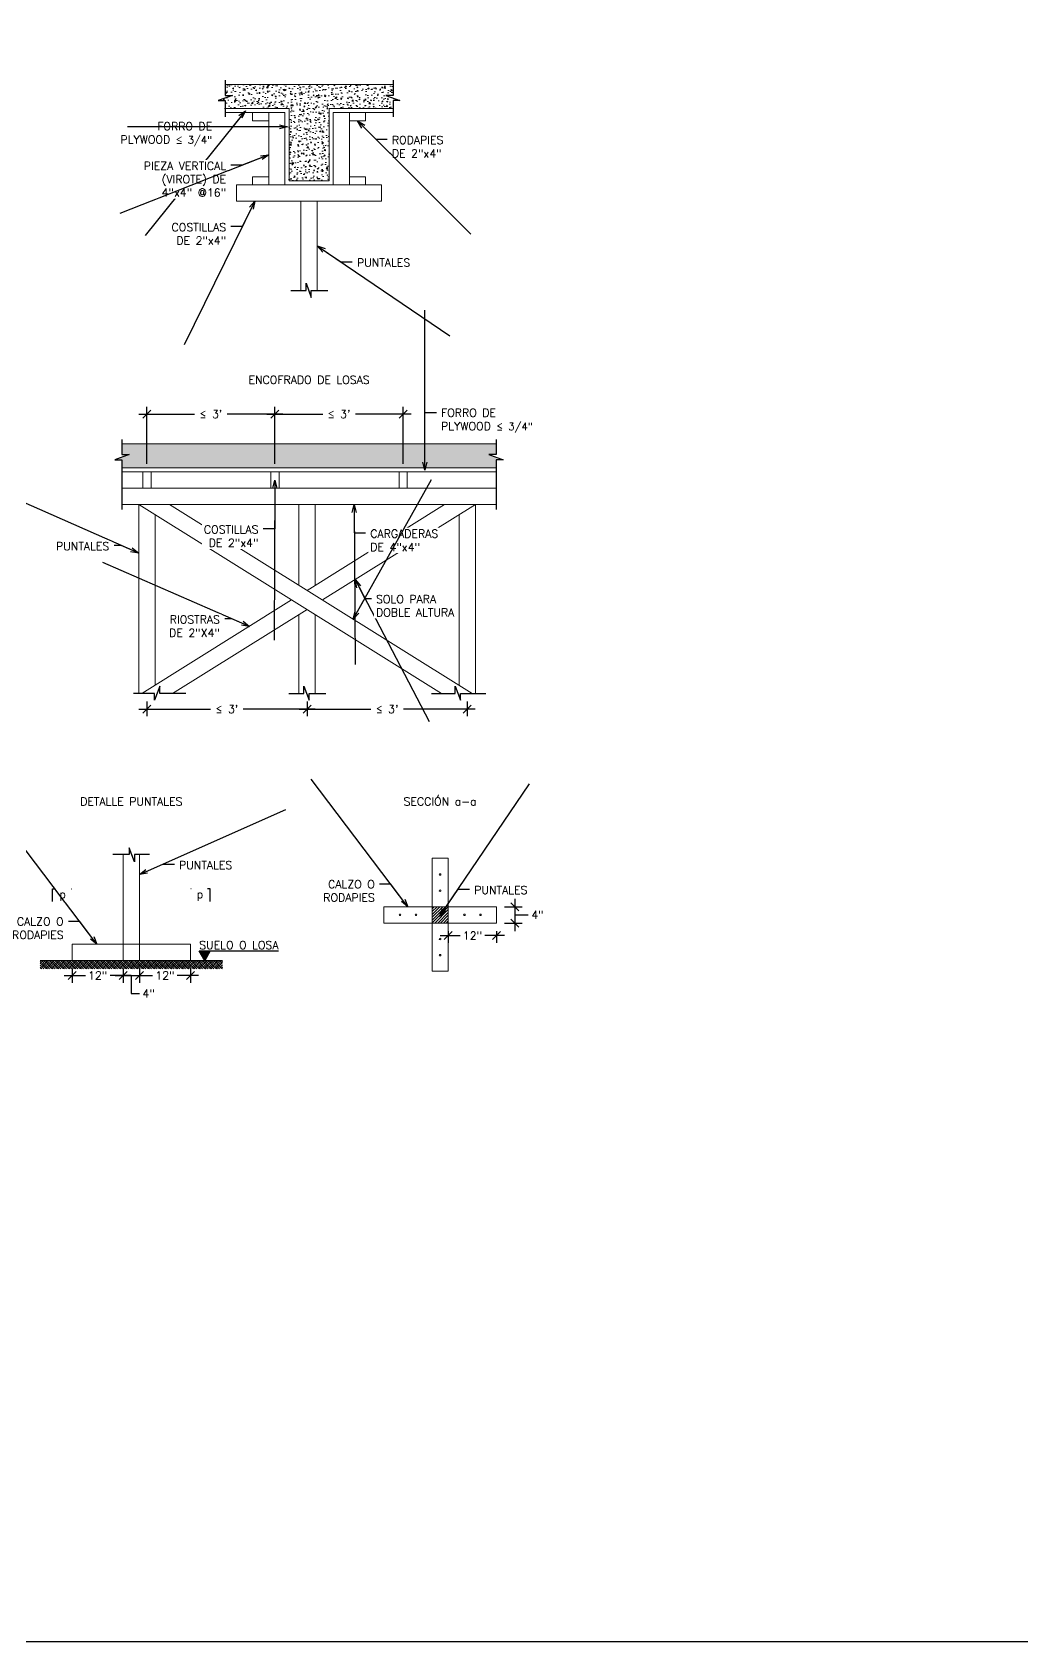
# Model space of a CAD drawing. Header units: metres. Extents: x 0 to 29, y -3 to 17.1.
# Drawn here: x 8.32 to 14.49, y -3 to 7.05 of the extents above; entities that cross this region are included whole.
import ezdxf

# ---------------------------------------------------------------- set-up
doc = ezdxf.new("R2010")
doc.units = ezdxf.units.M
doc.header["$MEASUREMENT"] = 0
doc.header["$PDMODE"] = 3
doc.header["$PDSIZE"] = -7.5
doc.layers.get('0').update_dxf_attribs({"lineweight": 0})
doc.layers.get('Defpoints').update_dxf_attribs({"lineweight": 0})
for name, color, linetype in [('COLUMNA', 7, 'Continuous'), ('DETALLE', 3, 'Continuous'), ('DIMTEXTO', 4, 'Continuous')]:
    doc.layers.add(name, color=color, linetype=linetype)
doc.layers.add('HATCH', color=8, linetype='Continuous', lineweight=0)
doc.styles.add('SIMPLEX', font='romans.shx')
doc.styles.add('SMPLEX', font='simplex.shx')
doc.dimstyles.new('DIM-25', dxfattribs={"dimscale": 0.25, "dimtxt": 0.2, "dimasz": 0.2, "dimexe": 0.18, "dimexo": 0.2, "dimgap": 0.1, "dimtad": 0, "dimtih": 1, "dimtoh": 1, "dimzin": 0, "dimdsep": 46, "dimtxsty": 'SMPLEX', "dimblk": 'OBLIQUE', "dimcen": 0.09, "dimdle": 0.2, "dimclrd": 4, "dimclre": 4, "dimclrt": 4, "dimadec": 0, "dimazin": 0, "dimtfac": 1, "dimtofl": 0, "dimtmove": 0, "dimatfit": 3, "dimldrblk": 'OPEN30', "dimfxl": 1, "dimtolj": 1, "dimtzin": 0, "dimarcsym": 0})

# ---------------------------------------------------------------- blocks, each defined once
blk = doc.blocks.new('_Oblique')
at = {"color": 0, "lineweight": -2}
blk.add_line((-0.5, -0.5), (0.5, 0.5), dxfattribs=at)
blk = doc.blocks.new('*D5')
at = {"layer": 'Defpoints', "color": 0, "transparency": 16777216}
for p in [(8.986, 1.256), (9.304, 1.256), (9.304, 1.162)]:
    blk.add_point(p, dxfattribs=at)
at = {"layer": 'DIMTEXTO', "color": 4, "lineweight": -2, "transparency": 16777216}
for p, q in [((8.936, 1.162), (9.068, 1.162)), ((8.986, 1.206), (8.986, 1.117)), ((9.354, 1.162), (9.222, 1.162)), ((9.304, 1.206), (9.304, 1.117))]:
    blk.add_line(p, q, dxfattribs=at)
at = {"layer": 'DIMTEXTO', "color": 4, "lineweight": -2, "transparency": 16777216, "xscale": 0.05, "yscale": 0.05, "zscale": 0.05, "rotation": 180}
blk.add_blockref('_Oblique', (8.986, 1.162), dxfattribs=at)
at = {"layer": 'DIMTEXTO', "color": 4, "lineweight": -2, "transparency": 16777216, "xscale": 0.05, "yscale": 0.05, "zscale": 0.05}
blk.add_blockref('_Oblique', (9.304, 1.162), dxfattribs=at)
at = {"layer": 'DIMTEXTO', "color": 4, "transparency": 16777216, "insert": (9.145, 1.162), "char_height": 0.05, "attachment_point": 5, "style": 'SMPLEX'}
blk.add_mtext('\\A1;12"', dxfattribs=at)
blk = doc.blocks.new('_Open30')
at = {"layer": 'DIMTEXTO', "color": 0, "lineweight": -2}
for p, q in [((-1, 0.27), (0, 0)), ((0, 0), (-1, -0.27)), ((0, 0), (-1, 0))]:
    blk.add_line(p, q, dxfattribs=at)
blk = doc.blocks.new('*D6')
at = {"layer": 'Defpoints', "color": 0, "transparency": 16777216}
for p in [(8.566, 1.256), (8.884, 1.256), (8.884, 1.162)]:
    blk.add_point(p, dxfattribs=at)
at = {"layer": 'DIMTEXTO', "color": 4, "lineweight": -2, "transparency": 16777216}
for p, q in [((8.516, 1.162), (8.648, 1.162)), ((8.566, 1.206), (8.566, 1.117)), ((8.934, 1.162), (8.802, 1.162)), ((8.884, 1.206), (8.884, 1.117))]:
    blk.add_line(p, q, dxfattribs=at)
at = {"layer": 'DIMTEXTO', "color": 4, "lineweight": -2, "transparency": 16777216, "xscale": 0.05, "yscale": 0.05, "zscale": 0.05, "rotation": 180}
blk.add_blockref('_Oblique', (8.566, 1.162), dxfattribs=at)
at = {"layer": 'DIMTEXTO', "color": 4, "lineweight": -2, "transparency": 16777216, "xscale": 0.05, "yscale": 0.05, "zscale": 0.05}
blk.add_blockref('_Oblique', (8.884, 1.162), dxfattribs=at)
at = {"layer": 'DIMTEXTO', "color": 4, "transparency": 16777216, "insert": (8.725, 1.162), "char_height": 0.05, "attachment_point": 5, "style": 'SMPLEX'}
blk.add_mtext('\\A1;12"', dxfattribs=at)
blk = doc.blocks.new('*D13')
at = {"layer": 'Defpoints', "color": 0, "transparency": 16777216}
for p in [(8.884, 1.256), (8.986, 1.256), (8.986, 1.162)]:
    blk.add_point(p, dxfattribs=at)
at = {"layer": 'DIMTEXTO', "color": 4, "lineweight": -2, "transparency": 16777216}
for p, q in [((8.834, 1.162), (9.036, 1.162)), ((8.884, 1.206), (8.884, 1.117)), ((8.935, 1.162), (8.935, 1.049)), ((8.986, 1.206), (8.986, 1.117)), ((8.935, 1.049), (8.985, 1.049))]:
    blk.add_line(p, q, dxfattribs=at)
at = {"layer": 'DIMTEXTO', "color": 4, "lineweight": -2, "transparency": 16777216, "xscale": 0.05, "yscale": 0.05, "zscale": 0.05, "rotation": 180}
blk.add_blockref('_Oblique', (8.884, 1.162), dxfattribs=at)
at = {"layer": 'DIMTEXTO', "color": 4, "lineweight": -2, "transparency": 16777216, "xscale": 0.05, "yscale": 0.05, "zscale": 0.05}
blk.add_blockref('_Oblique', (8.986, 1.162), dxfattribs=at)
at = {"layer": 'DIMTEXTO', "color": 4, "transparency": 16777216, "insert": (9.043, 1.049), "char_height": 0.05, "attachment_point": 5, "style": 'SMPLEX'}
blk.add_mtext('\\A1;4"', dxfattribs=at)
blk = doc.blocks.new('*D14')
at = {"layer": 'Defpoints', "color": 0, "transparency": 16777216}
for p in [(10.914, 1.49), (11.216, 1.49), (11.216, 1.411)]:
    blk.add_point(p, dxfattribs=at)
at = {"layer": 'DIMTEXTO', "color": 4, "lineweight": -2, "transparency": 16777216}
for p, q in [((10.864, 1.411), (10.988, 1.411)), ((10.914, 1.44), (10.914, 1.366)), ((11.266, 1.411), (11.142, 1.411)), ((11.216, 1.44), (11.216, 1.366))]:
    blk.add_line(p, q, dxfattribs=at)
at = {"layer": 'DIMTEXTO', "color": 4, "lineweight": -2, "transparency": 16777216, "xscale": 0.05, "yscale": 0.05, "zscale": 0.05, "rotation": 180}
blk.add_blockref('_Oblique', (10.914, 1.411), dxfattribs=at)
at = {"layer": 'DIMTEXTO', "color": 4, "lineweight": -2, "transparency": 16777216, "xscale": 0.05, "yscale": 0.05, "zscale": 0.05}
blk.add_blockref('_Oblique', (11.216, 1.411), dxfattribs=at)
at = {"layer": 'DIMTEXTO', "color": 4, "transparency": 16777216, "insert": (11.065, 1.411), "char_height": 0.05, "attachment_point": 5, "style": 'SMPLEX'}
blk.add_mtext('\\A1;12"', dxfattribs=at)
blk = doc.blocks.new('*D15')
at = {"layer": 'Defpoints', "color": 0, "transparency": 16777216}
for p in [(11.216, 1.592), (11.216, 1.49), (11.33, 1.49)]:
    blk.add_point(p, dxfattribs=at)
at = {"layer": 'DIMTEXTO', "color": 4, "lineweight": -2, "transparency": 16777216}
for p, q in [((11.33, 1.642), (11.33, 1.44)), ((11.266, 1.592), (11.375, 1.592)), ((11.33, 1.541), (11.362, 1.541)), ((11.362, 1.541), (11.412, 1.541)), ((11.266, 1.49), (11.375, 1.49))]:
    blk.add_line(p, q, dxfattribs=at)
at = {"layer": 'DIMTEXTO', "color": 4, "lineweight": -2, "transparency": 16777216, "xscale": 0.05, "yscale": 0.05, "zscale": 0.05}
for p, rotation in [((11.33, 1.592), 90), ((11.33, 1.49), 270)]:
    blk.add_blockref('_Oblique', p, dxfattribs=dict(at, rotation=rotation))
at = {"layer": 'DIMTEXTO', "color": 4, "transparency": 16777216, "insert": (11.471, 1.541), "char_height": 0.05, "attachment_point": 5, "style": 'SMPLEX'}
blk.add_mtext('\\A1;4"', dxfattribs=at)
blk = doc.blocks.new('*D7')
at = {"layer": 'Defpoints', "color": 0, "transparency": 16777216}
for p in [(9.032, 2.923), (10.032, 2.923), (10.032, 2.826)]:
    blk.add_point(p, dxfattribs=at)
at = {"layer": 'DIMTEXTO', "color": 4, "lineweight": -2, "transparency": 16777216}
for p, q in [((8.982, 2.826), (9.43, 2.826)), ((9.032, 2.873), (9.032, 2.781)), ((10.082, 2.826), (9.634, 2.826)), ((10.032, 2.873), (10.032, 2.781))]:
    blk.add_line(p, q, dxfattribs=at)
at = {"layer": 'DIMTEXTO', "color": 4, "lineweight": -2, "transparency": 16777216, "xscale": 0.05, "yscale": 0.05, "zscale": 0.05, "rotation": 180}
blk.add_blockref('_Oblique', (9.032, 2.826), dxfattribs=at)
at = {"layer": 'DIMTEXTO', "color": 4, "lineweight": -2, "transparency": 16777216, "xscale": 0.05, "yscale": 0.05, "zscale": 0.05}
blk.add_blockref('_Oblique', (10.032, 2.826), dxfattribs=at)
at = {"layer": 'DIMTEXTO', "color": 4, "transparency": 16777216, "insert": (9.532, 2.826), "char_height": 0.05, "attachment_point": 5, "style": 'SMPLEX'}
blk.add_mtext("\\A1;{\\H0.91667x;≤} 3'", dxfattribs=at)
blk = doc.blocks.new('*D8')
at = {"layer": 'Defpoints', "color": 0, "transparency": 16777216}
for p in [(10.032, 2.923), (11.032, 2.923), (10.032, 2.826)]:
    blk.add_point(p, dxfattribs=at)
at = {"layer": 'DIMTEXTO', "color": 4, "lineweight": -2, "transparency": 16777216}
for p, q in [((9.982, 2.826), (10.43, 2.826)), ((10.032, 2.873), (10.032, 2.781)), ((11.082, 2.826), (10.634, 2.826)), ((11.032, 2.873), (11.032, 2.781))]:
    blk.add_line(p, q, dxfattribs=at)
at = {"layer": 'DIMTEXTO', "color": 4, "lineweight": -2, "transparency": 16777216, "xscale": 0.05, "yscale": 0.05, "zscale": 0.05, "rotation": 180}
blk.add_blockref('_Oblique', (10.032, 2.826), dxfattribs=at)
at = {"layer": 'DIMTEXTO', "color": 4, "lineweight": -2, "transparency": 16777216, "xscale": 0.05, "yscale": 0.05, "zscale": 0.05}
blk.add_blockref('_Oblique', (11.032, 2.826), dxfattribs=at)
at = {"layer": 'DIMTEXTO', "color": 4, "transparency": 16777216, "insert": (10.532, 2.826), "char_height": 0.05, "attachment_point": 5, "style": 'SMPLEX'}
blk.add_mtext("\\A1;{\\H0.91667x;≤} 3'", dxfattribs=at)
blk = doc.blocks.new('*D16')
at = {"layer": 'Defpoints', "color": 0, "transparency": 16777216}
for p in [(9.832, 4.669), (9.032, 4.308), (9.832, 4.308)]:
    blk.add_point(p, dxfattribs=at)
at = {"layer": 'DIMTEXTO', "color": 4, "lineweight": -2, "transparency": 16777216}
for p, q in [((8.982, 4.669), (9.33, 4.669)), ((9.032, 4.358), (9.032, 4.714)), ((9.882, 4.669), (9.534, 4.669)), ((9.832, 4.358), (9.832, 4.714))]:
    blk.add_line(p, q, dxfattribs=at)
at = {"layer": 'DIMTEXTO', "color": 4, "lineweight": -2, "transparency": 16777216, "xscale": 0.05, "yscale": 0.05, "zscale": 0.05, "rotation": 180}
blk.add_blockref('_Oblique', (9.032, 4.669), dxfattribs=at)
at = {"layer": 'DIMTEXTO', "color": 4, "lineweight": -2, "transparency": 16777216, "xscale": 0.05, "yscale": 0.05, "zscale": 0.05}
blk.add_blockref('_Oblique', (9.832, 4.669), dxfattribs=at)
at = {"layer": 'DIMTEXTO', "color": 4, "transparency": 16777216, "insert": (9.432, 4.669), "char_height": 0.05, "attachment_point": 5, "style": 'SMPLEX'}
blk.add_mtext("\\A1;{\\H0.91667x;≤\\H1.0909x; 3'}", dxfattribs=at)
blk = doc.blocks.new('*D9')
at = {"layer": 'Defpoints', "color": 0, "transparency": 16777216}
for p in [(9.832, 4.669), (9.832, 4.308), (10.632, 4.308)]:
    blk.add_point(p, dxfattribs=at)
at = {"layer": 'DIMTEXTO', "color": 4, "lineweight": -2, "transparency": 16777216}
for p, q in [((9.782, 4.669), (10.13, 4.669)), ((9.832, 4.358), (9.832, 4.714)), ((10.682, 4.669), (10.334, 4.669)), ((10.632, 4.358), (10.632, 4.714))]:
    blk.add_line(p, q, dxfattribs=at)
at = {"layer": 'DIMTEXTO', "color": 4, "lineweight": -2, "transparency": 16777216, "xscale": 0.05, "yscale": 0.05, "zscale": 0.05, "rotation": 180}
blk.add_blockref('_Oblique', (9.832, 4.669), dxfattribs=at)
at = {"layer": 'DIMTEXTO', "color": 4, "lineweight": -2, "transparency": 16777216, "xscale": 0.05, "yscale": 0.05, "zscale": 0.05}
blk.add_blockref('_Oblique', (10.632, 4.669), dxfattribs=at)
at = {"layer": 'DIMTEXTO', "color": 4, "transparency": 16777216, "insert": (10.232, 4.669), "char_height": 0.05, "attachment_point": 5, "style": 'SMPLEX'}
blk.add_mtext("\\A1;{\\H0.91667x;≤\\H1.0909x; 3'}", dxfattribs=at)

msp = doc.modelspace()

# ---------------------------------------------------------------- hatches: boundary and pattern name
at = {"layer": 'HATCH'}
h = msp.add_hatch(dxfattribs=at)
h.set_pattern_fill('AR-CONC', color=256, scale=0.01)
h.set_pattern_definition([(50, (-6.835455, 2.660707), (0.07172602, -0.00627521), [0.0075, -0.0825]), (355, (-6.835455, 2.66071), (-0.01387513, 0.0752192), [0.006, -0.066]), (100.45144, (-6.82948, 2.660184), (0.05785088, 0.068944), [0.00637402, -0.0701142]), (46.1842, (-6.835455, 2.68071), (0.10672413, -0.01655193), [0.01125, -0.12375]), (96.63564, (-6.82656, 2.67933), (0.0934662, 0.09741186), [0.00956103, -0.1051714]), (351.18416, (-6.83545, 2.68071), (0.0934662, 0.09741186), [0.009, -0.099]), (21, (-6.825455, 2.675707), (0.0596907, -0.04026189), [0.0075, -0.0825]), (326, (-6.825455, 2.67571), (0.02433153, 0.072515), [0.006, -0.066]), (71.45144, (-6.82048, 2.67235), (0.08402224, 0.03225312), [0.00637402, -0.0701142]), (37.5, (-6.835455, 2.660707), (0.001215986, 0.033289385), [0, -0.0652, 0, -0.067, 0, -0.06625]), (7.5, (-6.835455, 2.660707), (0.026306954, 0.03944117), [0, -0.0382, 0, -0.0637, 0, -0.02525]), (327.5, (-6.857755, 2.660707), (0.053382244, -0.002255487), [0, -0.025, 0, -0.078, 0, -0.1035]), (317.5, (-6.867755, 2.660707), (0.05831862, 0.0100105), [0, -0.0325, 0, -0.0518, 0, -0.0735])])
h.paths.add_polyline_path([(9.52, 6.727), (9.52, 6.66), (9.566, 6.66), (9.478, 6.628), (9.52, 6.628), (9.52, 6.577), (9.92, 6.577), (9.92, 6.127), (10.17, 6.127), (10.17, 6.577), (10.57, 6.577), (10.57, 6.643), (10.524, 6.66), (10.57, 6.66), (10.57, 6.727)])
h = msp.add_hatch(dxfattribs=at)
h.set_pattern_fill('AR-CONC', color=256, scale=0.01)
h.set_pattern_definition([(50, (-7.421696, 0.41672), (0.07172602, -0.00627521), [0.0075, -0.0825]), (355, (-7.421696, 0.41672), (-0.01387513, 0.0752192), [0.006, -0.066]), (100.45144, (-7.41572, 0.416194), (0.05785088, 0.068944), [0.00637402, -0.0701142]), (46.1842, (-7.4217, 0.43672), (0.10672413, -0.01655193), [0.01125, -0.12375]), (96.63564, (-7.4128, 0.43534), (0.0934662, 0.09741186), [0.00956103, -0.1051714]), (351.18416, (-7.4217, 0.43672), (0.0934662, 0.09741186), [0.009, -0.099]), (21, (-7.411696, 0.43172), (0.0596907, -0.04026189), [0.0075, -0.0825]), (326, (-7.411696, 0.43172), (0.02433153, 0.072515), [0.006, -0.066]), (71.45144, (-7.40672, 0.42836), (0.08402224, 0.03225312), [0.00637402, -0.0701142]), (37.5, (-7.421696, 0.416717), (0.001215986, 0.033289385), [0, -0.0652, 0, -0.067, 0, -0.06625]), (7.5, (-7.421696, 0.416717), (0.026306954, 0.03944117), [0, -0.0382, 0, -0.0637, 0, -0.02525]), (327.5, (-7.443996, 0.416717), (0.053382244, -0.002255487), [0, -0.025, 0, -0.078, 0, -0.1035]), (317.5, (-7.453996, 0.416717), (0.05831862, 0.0100105), [0, -0.0325, 0, -0.0518, 0, -0.0735])])
h.paths.add_polyline_path([(11.214, 4.333), (11.214, 4.399), (11.168, 4.416), (11.214, 4.416), (11.214, 4.483), (8.875, 4.483), (8.875, 4.416), (8.922, 4.416), (8.833, 4.384), (8.875, 4.384), (8.875, 4.333)])
h = msp.add_hatch(dxfattribs=at)
h.set_pattern_fill('ANSI31', color=256, scale=0.1)
h.set_pattern_definition([(45, (-1.159687, -0.140789), (-0.008838835, 0.008838835), [])])
h.paths.add_polyline_path([(10.813, 1.592), (10.914, 1.592), (10.914, 1.49), (10.813, 1.49)])
h = msp.add_hatch(dxfattribs=at)
h.set_pattern_fill('EARTH', color=256, scale=0.1, angle=45)
h.set_pattern_definition([(45, (-14.826909, -1.86637), (3e-18, 0.03535534), [0.025, -0.025]), (45, (-14.833538, -1.85974), (3e-18, 0.03535534), [0.025, -0.025]), (45, (-14.840167, -1.853111), (3e-18, 0.03535534), [0.025, -0.025]), (135, (-14.840167, -1.848692), (-0.03535534, 7e-18), [0.025, -0.025]), (135, (-14.833538, -1.842063), (-0.03535534, 7e-18), [0.025, -0.025]), (135, (-14.826909, -1.835434), (-0.03535534, 7e-18), [0.025, -0.025])])
h.paths.add_polyline_path([(8.366, 1.256), (9.504, 1.256), (9.504, 1.204), (8.366, 1.204)])

# ---------------------------------------------------------------- linework, layer by layer
for p, q in [((9.52, 6.727), (10.57, 6.727)), ((8.875, 4.483), (11.214, 4.483)), ((8.366, 1.256), (9.504, 1.256))]:
    msp.add_line(p, q)
for points in [[(10.57, 6.577), (10.17, 6.577), (10.17, 6.127), (9.92, 6.127), (9.92, 6.577), (9.52, 6.577)], [(10.57, 6.552), (10.195, 6.552), (10.195, 6.102), (9.894, 6.102), (9.894, 6.552), (9.52, 6.552)], [(9.994, 5.44), (9.994, 6), (10.096, 6), (10.096, 5.44)], [(11.214, 4.333), (8.875, 4.333)], [(11.214, 4.308), (8.875, 4.308)], [(8.981, 2.923), (8.981, 4.104), (9.083, 4.104)], [(11.064, 2.923), (9.173, 4.104), (8.981, 4.104), (10.872, 2.923)], [(9.083, 4.041), (9.083, 2.974)], [(9.981, 3.599), (9.981, 4.104), (10.083, 4.104), (10.083, 3.599)], [(10.032, 3.568), (10.891, 4.104), (11.083, 4.104), (10.128, 3.508)], [(10.981, 4.104), (11.083, 4.104), (11.083, 2.923)], [(10.981, 2.974), (10.981, 4.041)], [(9.001, 2.923), (9.936, 3.508)], [(10.032, 3.448), (9.193, 2.923)], [(9.981, 2.923), (9.981, 3.416)], [(10.083, 3.416), (10.083, 2.923)], [(8.986, 1.918), (8.986, 1.358), (8.884, 1.358), (8.884, 1.918)]]:
    msp.add_lwpolyline(points)
for points in [[(9.793, 6.501), (9.691, 6.501), (9.691, 6.552), (9.793, 6.552)], [(9.894, 6.552), (9.793, 6.552), (9.793, 6.102), (9.894, 6.102)], [(10.195, 6.552), (10.297, 6.552), (10.297, 6.102), (10.195, 6.102)], [(10.297, 6.501), (10.398, 6.501), (10.398, 6.552), (10.297, 6.552)], [(9.793, 6.102), (9.691, 6.102), (9.691, 6.152), (9.793, 6.152)], [(10.297, 6.102), (10.398, 6.102), (10.398, 6.152), (10.297, 6.152)], [(9.591, 6.102), (9.591, 6), (10.498, 6), (10.498, 6.102)], [(9.058, 4.206), (9.058, 4.308), (9.007, 4.308), (9.007, 4.206)], [(9.858, 4.206), (9.858, 4.308), (9.807, 4.308), (9.807, 4.206)], [(10.658, 4.206), (10.658, 4.308), (10.607, 4.308), (10.607, 4.206)], [(8.875, 4.206), (8.875, 4.104), (11.214, 4.104), (11.214, 4.206)], [(10.813, 1.592), (10.914, 1.592), (10.914, 1.894), (10.813, 1.894)], [(10.813, 1.592), (10.813, 1.49), (10.511, 1.49), (10.511, 1.592)], [(10.813, 1.592), (10.914, 1.592), (10.914, 1.49), (10.813, 1.49)], [(10.914, 1.592), (10.914, 1.49), (11.216, 1.49), (11.216, 1.592)], [(10.813, 1.49), (10.914, 1.49), (10.914, 1.189), (10.813, 1.189)], [(8.566, 1.358), (8.566, 1.256), (9.304, 1.256), (9.304, 1.358)], [(8.986, 1.256), (8.986, 1.358), (8.884, 1.358), (8.884, 1.256)]]:
    msp.add_lwpolyline(points, close=True)
for centre in [(10.863, 1.793), (10.863, 1.692), (10.612, 1.541), (10.712, 1.541), (11.015, 1.541), (11.115, 1.541), (10.863, 1.39), (10.863, 1.289)]:
    msp.add_circle(centre, 0.005)
at = {"layer": 'DETALLE', "color": 3}
for points in [[(9.52, 6.755), (9.52, 6.66), (9.566, 6.66), (9.478, 6.628), (9.52, 6.628), (9.52, 6.525)], [(10.57, 6.755), (10.57, 6.66), (10.524, 6.66), (10.612, 6.628), (10.57, 6.628), (10.57, 6.525)], [(9.931, 5.44), (10.026, 5.44), (10.026, 5.486), (10.058, 5.398), (10.058, 5.44), (10.161, 5.44)], [(8.875, 4.511), (8.875, 4.416), (8.922, 4.416), (8.833, 4.384), (8.875, 4.384), (8.875, 4.073)], [(11.214, 4.511), (11.214, 4.416), (11.168, 4.416), (11.256, 4.384), (11.214, 4.384), (11.214, 4.072)], [(9.275, 2.923), (9.112, 2.923), (9.112, 2.969), (9.08, 2.881), (9.08, 2.923), (8.949, 2.923)], [(9.918, 2.923), (10.013, 2.923), (10.013, 2.969), (10.045, 2.881), (10.045, 2.923), (10.149, 2.923)], [(10.809, 2.923), (10.958, 2.923), (10.958, 2.969), (10.99, 2.881), (10.99, 2.923), (11.149, 2.923)], [(9.049, 1.918), (8.954, 1.918), (8.954, 1.872), (8.922, 1.96), (8.922, 1.918), (8.819, 1.918)]]:
    msp.add_lwpolyline(points, dxfattribs=at)
at = {"layer": 'DIMTEXTO', "color": 6}
for points in [[(8.443, 1.624), (8.443, 1.704), (8.563, 1.704)], [(9.427, 1.624), (9.427, 1.704), (9.307, 1.704)]]:
    msp.add_lwpolyline(points, dxfattribs=at)

# ---------------------------------------------------------------- texts
at = {"color": 4, "char_height": 0.05, "style": 'SIMPLEX', "bg_fill": 3, "box_fill_scale": 1.25, "bg_fill_color": 256, "bg_fill_true_color": 13158600, "bg_fill_transparency": 0}
for s, insert, attachment_point in [('\\A1;COSTILLAS\\PDE 2"x4"', (9.527, 5.861), 3), ('\\A1;PUNTALES', (10.344, 5.64), 1), ('\\A1;ENCOFRADO DE LOSAS', (10.045, 4.883), 5), ('\\A1;PUNTALES', (8.797, 3.869), 3), ('\\A1;DETALLE PUNTALES', (8.935, 2.249), 5), ('\\A1;SECCIÓN a-a', (10.863, 2.249), 5), ('\\A1;PUNTALES', (9.233, 1.877), 1), ('\\A1;PUNTALES', (11.076, 1.721), 1)]:
    msp.add_mtext(s, dxfattribs=dict(at, insert=insert, attachment_point=attachment_point))

# ---------------------------------------------------------------- dimensions: what is measured, and where the dimension line sits
at = {"layer": 'DIMTEXTO'}
for base, p1, p2, text, picture, middle in [((9.832, 4.669), (9.032, 4.308), (9.832, 4.308), "{\\H0.91667x;≤\\H1.0909x; 3'}", '*D16', (9.432, 4.669)), ((10.032, 2.826), (9.032, 2.923), (10.032, 2.923), "{\\H0.91667x;≤} 3'", '*D7', (9.532, 2.826)), ((11.216, 1.411), (10.914, 1.49), (11.216, 1.49), '12"', '*D14', (11.065, 1.411)), ((8.884, 1.162), (8.566, 1.256), (8.884, 1.256), '12"', '*D6', (8.725, 1.162))]:
    dim = msp.add_linear_dim(base=base, p1=p1, p2=p2, text=text, dimstyle='DIM-25', dxfattribs=at)
    dim.commit()
    dim.dimension.update_dxf_attribs({"geometry": picture, "text_midpoint": middle})
for base, p1, p2, text, picture, middle in [((9.832, 4.669), (10.632, 4.308), (9.832, 4.308), "{\\H0.91667x;≤\\H1.0909x; 3'}", '*D9', (10.232, 4.669)), ((10.032, 2.826), (11.032, 2.923), (10.032, 2.923), "{\\H0.91667x;≤} 3'", '*D8', (10.532, 2.826))]:
    dim = msp.add_linear_dim(base=base, p1=p1, p2=p2, angle=180, text=text, dimstyle='DIM-25', dxfattribs=at)
    dim.commit()
    dim.dimension.update_dxf_attribs({"geometry": picture, "text_midpoint": middle})
dim = msp.add_linear_dim(base=(8.986, 1.162), p1=(8.884, 1.256), p2=(8.986, 1.256), text='4"', dimstyle='DIM-25', override={"dimtmove": 1}, dxfattribs=at)
dim.commit()
dim.dimension.update_dxf_attribs({"geometry": '*D13', "text_midpoint": (9.01, 1.049), "dimtype": 160})

# ---------------------------------------------------------------- leaders
for points in [[(9.647, 6.564), (9.566, 6.463), (9.494, 6.463)], [(9.831, 4.257), (9.83, 3.953), (9.758, 3.953)], [(10.326, 4.104), (10.327, 3.927), (10.398, 3.927)], [(10.332, 3.635), (10.393, 3.518), (10.434, 3.518)]]:
    msp.add_leader(points, dimstyle='DIM-25', override={"dimgap": 0.1, "dimtad": 0, "dimldrblk": 'Open30'}, dxfattribs=at)

# ---------------------------------------------------------------- next in the draw order: texts
at = {"color": 4, "char_height": 0.05, "style": 'SIMPLEX', "bg_fill": 3, "box_fill_scale": 1.25, "bg_fill_color": 256, "bg_fill_true_color": 13158600, "bg_fill_transparency": 0}
for s, insert, attachment_point in [('\\A1;\\pxqr;FORRO DE \\P\\pa0.66667,sm1.0792,q*;PLYWOOD {\\A0;\\H0.91667x;≤ 3/4"}', (9.44, 6.492), 3), ('\\A1;RODAPIES\\PDE 2"x4"', (10.562, 6.406), 1), ('\\A1;\\pxql;FORRO DE \\P\\pa0.66667,sm1.0792;PLYWOOD {\\A0;\\H0.91667x;≤ 3/4"}', (10.869, 4.702), 1), ('\\A1;COSTILLAS\\PDE 2"x4"', (9.729, 3.973), 3), ('\\A1;CARGADERAS\\PDE 4"x4"', (10.427, 3.947), 1), ('\\A1;SOLO PARA\\PDOBLE ALTURA', (10.463, 3.538), 1), ('\\A1;RIOSTRAS\\PDE 2"X4"', (9.488, 3.411), 3), ('\\A1;CALZO O \\PRODAPIES', (10.455, 1.757), 3), ('\\A1;CALZO O \\PRODAPIES', (8.512, 1.524), 3)]:
    msp.add_mtext(s, dxfattribs=dict(at, insert=insert, attachment_point=attachment_point))
at = {"color": 4, "char_height": 0.05, "style": 'SIMPLEX', "bg_fill": 2}
for insert, attachment_point in [((8.486, 1.695), 1), ((9.384, 1.695), 3)]:
    msp.add_mtext('\\A1;p', dxfattribs=dict(at, insert=insert, attachment_point=attachment_point))
at = {"layer": 'DIMTEXTO', "color": 4, "insert": (9.359, 1.377), "char_height": 0.05, "attachment_point": 1, "style": 'SMPLEX', "bg_fill": 3, "box_fill_scale": 1.5, "bg_fill_color": 256, "bg_fill_transparency": 0}
msp.add_mtext('\\A1;\\pxql;{\\LSUELO O LOSA }', dxfattribs=at)

# ---------------------------------------------------------------- next in the draw order: dimensions: what is measured, and where the dimension line sits
at = {"layer": 'DIMTEXTO'}
dim = msp.add_linear_dim(base=(11.33, 1.49), p1=(11.216, 1.592), p2=(11.216, 1.49), angle=90, text='4"', dimstyle='DIM-25', override={"dimtmove": 1}, dxfattribs=at)
dim.commit()
dim.dimension.update_dxf_attribs({"geometry": '*D15', "text_midpoint": (11.437, 1.541), "dimtype": 160})

# ---------------------------------------------------------------- next in the draw order: leaders
for points in [[(9.706, 6), (9.628, 5.841), (9.556, 5.841)], [(10.096, 5.72), (10.243, 5.62), (10.314, 5.62)], [(8.981, 3.801), (8.872, 3.849), (8.827, 3.849)], [(8.986, 1.792), (9.132, 1.857), (9.204, 1.857)], [(10.86, 1.531), (10.975, 1.701), (11.047, 1.701)]]:
    msp.add_leader(points, dimstyle='DIM-25', override={"dimgap": 0.1, "dimtad": 0, "dimldrblk": 'Open30'}, dxfattribs=at)

# ---------------------------------------------------------------- next in the draw order: hatches: boundary and pattern name
h = msp.add_hatch(color=256, dxfattribs=at)
h.dxf.hatch_style = 1
h.paths.add_polyline_path([(9.394, 1.256), (9.359, 1.317), (9.428, 1.317)])

# ---------------------------------------------------------------- next in the draw order: linework, layer by layer
msp.add_lwpolyline([(9.394, 1.256), (9.359, 1.317), (9.428, 1.317)], close=True, dxfattribs=at)

# ---------------------------------------------------------------- next in the draw order: texts
at = {"color": 4, "insert": (9.527, 6.244), "char_height": 0.05, "attachment_point": 3, "style": 'SIMPLEX', "bg_fill": 3, "box_fill_scale": 1.25, "bg_fill_color": 256, "bg_fill_true_color": 13158600, "bg_fill_transparency": 0}
msp.add_mtext('\\A1;\\pxqr;PIEZA VERTICAL\\P(VIROTE) DE \\P4"x4" @16"', dxfattribs=at)

# ---------------------------------------------------------------- next in the draw order: dimensions: what is measured, and where the dimension line sits
at = {"layer": 'DIMTEXTO'}
dim = msp.add_linear_dim(base=(9.304, 1.162), p1=(8.986, 1.256), p2=(9.304, 1.256), text='12"', dimstyle='DIM-25', dxfattribs=at)
dim.commit()
dim.dimension.update_dxf_attribs({"geometry": '*D5', "text_midpoint": (9.145, 1.162)})

# ---------------------------------------------------------------- next in the draw order: leaders
for points in [[(9.911, 6.463), (9.566, 6.463), (9.494, 6.463)], [(10.348, 6.5), (10.462, 6.386), (10.533, 6.386)], [(10.768, 4.319), (10.768, 4.679), (10.84, 4.679)], [(10.32, 3.388), (10.393, 3.518), (10.434, 3.518)], [(9.673, 3.343), (9.563, 3.391), (9.518, 3.391)], [(10.662, 1.592), (10.555, 1.733), (10.484, 1.733)], [(8.72, 1.358), (8.613, 1.499), (8.542, 1.499)]]:
    msp.add_leader(points, dimstyle='DIM-25', override={"dimgap": 0.1, "dimtad": 0, "dimldrblk": 'Open30'}, dxfattribs=at)

# ---------------------------------------------------------------- next in the draw order: linework, layer by layer
at = {"layer": 'COLUMNA', "lineweight": -2, "ltscale": 2}
msp.add_lwpolyline([(0, 17.12), (24.941, 17.12), (24.941, -3), (0, -3)], close=True, dxfattribs=at)

# ---------------------------------------------------------------- next in the draw order: leaders
at = {"layer": 'DIMTEXTO'}
msp.add_leader([(9.793, 6.289), (9.628, 6.224), (9.556, 6.224)], dimstyle='DIM-25', override={"dimgap": 0.1, "dimtad": 0, "dimldrblk": 'Open30'}, dxfattribs=at)

doc.saveas('drawing.dxf')
